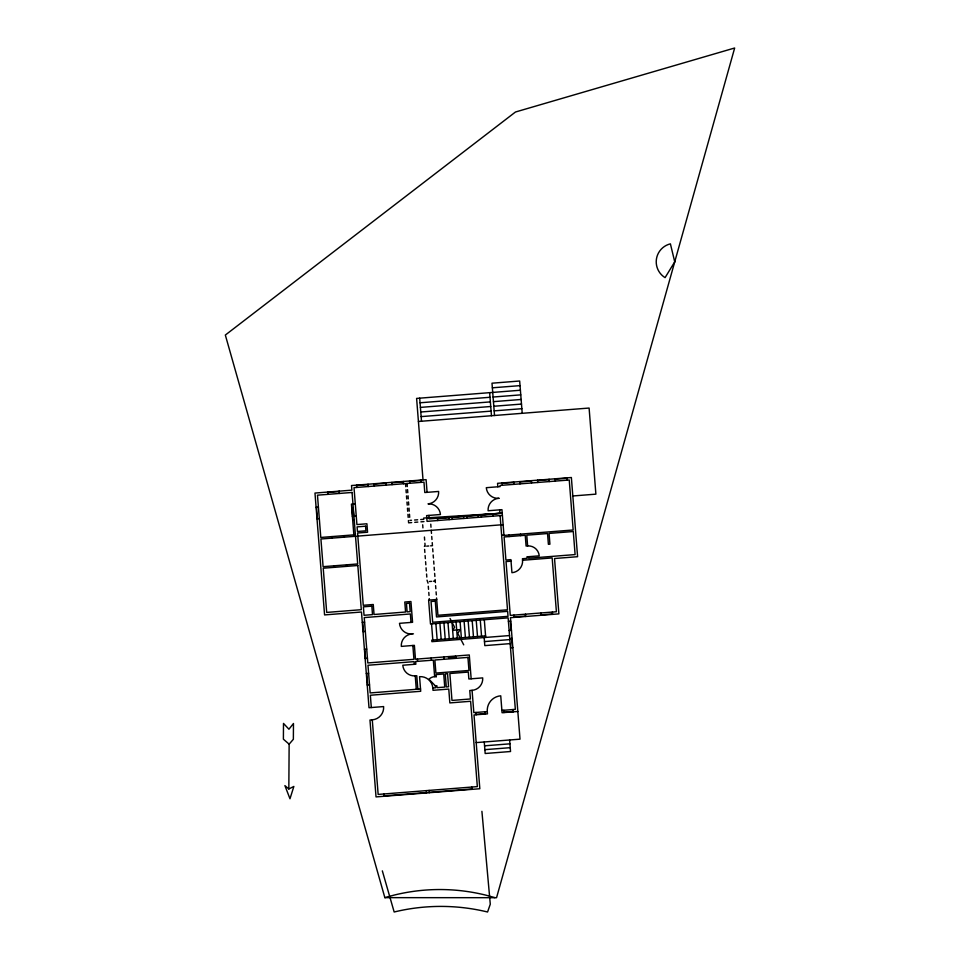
<?xml version="1.0" encoding="UTF-8"?>
<svg xmlns="http://www.w3.org/2000/svg" width="960" height="960" viewBox="0 0 960 960"><rect width="100%" height="100%" fill="white"/><g stroke="black" fill="none" stroke-linecap="round" stroke-linejoin="round"><path stroke-width="1.44" d="M288.828 788.964L284.904 785.616L289.98 798.768L293.856 786.444L288.828 788.964L289.14 744.168L293.364 739.272L293.472 723.492L288.936 729.228L283.5 723.42L283.392 739.2L289.14 744.168M384.852 897.648L496.56 897.696L734.664 48L515.472 112.008L225.336 335.052L384.852 897.648L393.816 895.176A190.968 190.968 0 0 1 485.928 895.176L494.892 897.648M492.36 387.804L520.032 385.632M520.404 390.24L416.604 398.412L423.024 479.904M420.048 402.78L490.008 397.272M493.08 397.032L520.764 394.86M420.408 407.4L490.368 401.892M493.452 401.652L521.124 399.468M420.768 412.008L490.74 406.5M493.812 406.26L521.484 404.076M421.14 416.616L491.1 411.12M494.172 410.868L521.856 408.696M418.428 421.476L589.104 408.048L595.884 494.148L572.82 495.972M356.544 485.52L368.076 484.62M374.232 484.128L385.764 483.228M391.92 482.736L403.452 481.836M409.596 481.344L421.128 480.444M327.696 492.432L339.228 491.532M502.2 483.348L513.732 482.436M519.876 481.956L531.42 481.044M537.564 480.564L549.096 479.652M555.252 479.172L566.784 478.26M355.284 503.808L351.432 504.108L353.856 534.864M316.104 507.276L318.408 507.096M498.732 498.312A11.568 11.568 0 0 0 488.112 510.756L501.948 509.664L503.976 535.428L573.168 529.98L569.244 480L500.04 485.448L500.136 486.6L486.3 487.692A11.568 11.568 0 0 0 498.732 498.312L499.116 498.288M317.004 518.808L319.308 518.628M352.404 516.408L356.244 516.108M409.968 520.392L411.504 520.272M414.576 520.02L417.648 519.78M420.72 519.54L423.804 519.3M437.484 518.604L449.016 517.704M452.088 517.464L463.62 516.552M466.692 516.312L478.224 515.4M481.296 515.16L492.828 514.248M411.684 522.576L408.612 522.816L408.42 520.512M414.756 522.336L417.828 522.084M420.912 521.844L423.984 521.604M502.404 515.436L427.056 521.364L426.6 515.592L440.448 514.512A11.568 11.568 0 0 0 428.004 503.88A11.568 11.568 0 0 0 438.624 491.448L424.788 492.528L423.972 482.148L354.012 487.656L356.916 524.568L366.912 523.776L367.572 532.236L357.576 533.016L363.264 605.292L373.26 604.5L374.052 614.496L405.564 612.012L404.784 602.028L410.928 601.536L412.572 622.296L399.492 623.328A11.568 11.568 0 0 0 411.936 633.948L413.472 633.828M503.124 524.664L320.916 539.004L323.1 566.676L357.696 563.952L355.512 536.28M501.636 535.224L503.952 535.044M424.38 546.324L425.148 546.264L424.908 543.192M426.684 546.144L428.808 545.976M430.62 545.844L432.456 545.688L432.216 542.616M522.564 560.268L522.444 558.72L527.052 558.36L526.932 556.824L539.232 555.852A10.8 10.8 0 0 0 527.628 545.94L526.092 546.06L525.24 535.296L504.096 536.964L505.908 560.028L510.912 559.632L511.944 572.7A11.568 11.568 0 0 0 522.564 560.268L552.168 557.928L556.404 611.748L510.264 615.384L506.028 561.564L511.032 561.168M429.468 581.508L431.58 581.352M433.392 581.208L435.24 581.064M436.692 599.508L428.616 600.144L430.488 623.976L508.14 617.868L515.34 709.356L501.888 710.424M362.292 622.38L364.596 622.2M514.044 617.016L525.576 616.116M540.96 614.904L552.492 613.992M363.012 631.608L365.328 631.428M508.416 621.324L510.72 621.144M509.148 630.552L511.452 630.372M485.58 635.892L431.76 640.128L431.88 641.664L509.532 635.556M364.404 649.296L366.72 649.116M509.784 638.628L512.088 638.448M484.488 641.58L509.856 639.588M510.168 643.62L484.8 645.624L484.164 637.548M365.136 658.524L367.44 658.344M510.504 647.856L512.808 647.676M455.832 656.892L448.404 657.48L455.88 657.468M366.312 673.512L368.616 673.332M371.316 707.544L370.344 695.244L420.708 691.284L419.556 676.668A12.336 12.336 0 0 1 432.828 688.008L435.516 687.792L435.36 685.872L428.964 679.188A9.252 9.252 0 0 1 434.64 676.644L433.332 660.12L415.656 661.512L415.86 664.2L402.792 665.232A11.568 11.568 0 0 0 415.236 675.852L416.772 675.732L417.828 689.184M434.64 676.644L436.176 676.524M367.224 685.044L369.528 684.864M435.36 685.872L436.896 685.752L437.052 687.672L444.744 687.072L443.712 673.992L436.02 674.604L436.2 676.908M420.528 688.968L370.164 692.94L367.98 665.256L414.12 661.632L414.324 664.32M472.068 690.336L469.764 690.516L470.436 698.976L451.98 700.428L449.868 673.512L468.312 672.06L468.864 678.984L482.7 677.892A11.568 11.568 0 0 1 472.068 690.336L473.832 712.632L487.284 711.564A14.652 14.652 0 0 1 500.736 695.808L502.068 712.728L517.836 711.48M427.092 492.348L426.096 479.664L351.516 485.532L351.888 490.152L314.976 493.056L324.576 614.916L361.476 612.012L369.012 707.724L383.616 706.572A12.336 12.336 0 0 1 372.276 719.844L369.972 720.024L376.032 796.908L479.82 788.736L474.012 714.936L487.464 713.88L487.284 711.564M476.088 714.384L485.316 713.652M503.964 712.188L513.192 711.468M476.184 742.608L520.008 739.164L510.456 617.688L558.888 613.872L554.532 558.516L577.596 556.704L571.368 477.516L497.556 483.324L497.832 486.78M484.56 745.824L509.94 743.82M484.86 749.664L510.24 747.672M383.88 795.9L426.552 792.552M429.24 792.336L471.912 788.976M423.672 518.052L502.224 513.204L478.2 515.016L478.38 517.32M450.048 618.492L454.584 627.24L452.652 630.372L460.104 629.568L457.8 633.456L463.716 644.844M382.332 870.852L394.164 912A197.88 197.88 0 0 1 487.572 912L490.284 904.188L481.908 811.32M566.748 477.876L566.928 480.18M555.216 478.788L555.396 481.092M549.072 479.268L549.252 481.572M552.336 612.072L552.516 614.376M537.54 480.18L537.72 482.484M531.384 480.66L531.564 482.964M540.804 612.972L540.984 615.288M522.216 413.304L519.672 381.012L492 383.196L494.532 415.488M527.628 545.94L526.776 535.176L547.536 533.544L548.388 544.308L549.924 544.188L549.072 533.424L573.288 531.516L575.112 554.58L528.588 558.24L528.468 556.704M519.852 481.572L520.032 483.876M520.512 534.12L520.632 535.656M525.432 614.184L525.612 616.5M513.696 482.052L513.888 484.356M508.968 535.032L509.1 536.568M513.9 615.096L514.08 617.4M502.164 482.964L502.356 485.268M510.336 621.18L511.068 630.408M511.704 638.472L512.424 647.7M499.644 509.844L499.92 513.312L429.18 518.88L428.916 515.412M500.1 515.616L507.504 609.792L437.928 615.276L436.572 597.972M489.648 392.664L491.46 415.728M513.036 709.536L513.216 711.852M492.804 513.864L492.984 516.18M509.628 739.98L510.54 751.512L485.172 753.504L484.26 741.972M503.808 710.268L504 712.572M481.272 514.788L481.452 517.08M484.308 619.74L485.7 637.428M480.276 620.064L481.548 636.204M485.172 711.732L485.352 714.036M476.232 620.376L477.504 636.528M466.668 515.928L466.848 518.232M472.2 620.7L473.472 636.84M463.584 516.168L463.764 518.472M475.944 712.464L476.124 714.768M468.168 621.012L469.44 637.164M471.168 678.804L469.284 654.96L415.476 659.196L414.384 645.36L401.316 646.392A11.568 11.568 0 0 1 411.936 633.948M464.124 621.336L465.396 637.476M452.052 517.08L452.232 519.384M460.092 621.648L461.364 637.8M471.756 787.056L471.936 789.36M448.98 517.32L449.16 519.624M456.06 621.972L457.332 638.112M455.448 656.052L455.628 658.356M452.016 622.296L453.288 638.436M447.984 622.608L449.256 638.748M437.448 518.22L437.628 520.536M443.952 622.92L445.212 639.072M443.916 656.964L444.096 659.268M439.908 623.244L441.18 639.384M430.764 524.172L431.004 527.244M431.244 530.316L431.484 533.388M431.724 536.472L431.964 539.544M432.696 548.772L432.936 551.844M433.176 554.916L433.428 558M433.668 561.072L433.908 564.144M434.148 567.216L434.388 570.3M434.628 573.372L434.88 576.444M435.12 579.516L435.36 582.6M435.6 585.672L435.84 588.744M436.08 591.828L436.332 594.9M419.688 398.172L421.5 421.236M435.876 623.556L437.148 639.708M421.104 480.06L421.284 482.364M431.544 623.892L432.816 640.044M424.428 537.048L424.668 540.12M428.052 583.176L427.044 580.152M428.292 586.248L428.544 589.32M428.784 592.392L429.024 595.476M429.264 598.548L429.384 600.084M422.688 524.796L422.928 527.88M424.62 549.408L424.86 552.48M425.112 555.552L425.352 558.624M425.592 561.708L425.832 564.78M426.072 567.852L426.312 570.936M426.564 574.008L426.804 577.08M431.232 657.96L431.412 660.264M432.828 688.008L433.008 690.312L448.764 689.076L449.856 702.912L470.616 701.28L477.336 786.612L378.156 794.424L372.276 719.844M409.572 480.96L409.752 483.276M407.052 483.48L407.304 486.564M407.544 489.636L407.784 492.708M408.024 495.78L408.264 498.864M408.504 501.936L408.756 505.008M408.996 508.092L409.236 511.164M409.476 514.236L409.716 517.308M405.516 483.6L405.768 486.684M406.008 489.756L406.248 492.828M406.488 495.912L406.728 498.984M406.968 502.056L407.22 505.128M407.46 508.212L407.7 511.284M407.94 514.356L408.18 517.428M429.084 790.416L429.264 792.72M403.416 481.452L403.596 483.756M417.396 659.052L417.576 661.356M426.396 790.62L426.576 792.912M411.024 622.416L410.364 613.956L364.236 617.592L367.8 662.952L413.94 659.316L412.848 645.48M415.236 675.852L416.292 689.304M391.884 482.352L392.064 484.668M385.728 482.844L385.92 485.148M374.196 483.744L374.388 486.06M368.052 484.236L368.232 486.54M383.724 793.98L383.904 796.284M356.52 485.136L356.7 487.452M362.676 622.356L363.396 631.584M364.788 649.26L365.52 658.488M366.696 673.488L367.608 685.02M353.748 516.3L353.088 507.924L351.936 508.02L352.596 516.396M354.036 519.96L352.884 520.056M344.244 535.62L344.364 537.156M346.548 564.828L346.668 566.364M339.192 491.148L339.384 493.452M331.944 536.58L332.064 538.128M334.248 565.8L334.368 567.336M327.66 492.048L327.852 494.364M316.488 507.24L317.388 518.772M674.736 261.852L665.076 277.632A18.504 18.504 0 0 1 670.404 243.852L674.736 261.852M352.068 492.456L317.472 495.18L320.796 537.456L355.392 534.744L352.068 492.456M365.556 526.2L357.096 526.872L357.456 531.48L365.916 530.82L365.556 526.2M357.816 565.488L323.22 568.212L326.7 612.42L361.296 609.696L357.816 565.488M371.844 606.168L363.384 606.828L364.056 615.288L372.504 614.616L371.844 606.168M409.512 603.192L406.44 603.444L407.112 611.892L410.184 611.652L409.512 603.192M435.276 601.176L431.04 601.5L432.684 622.26L508.02 616.332L507.636 611.34L436.512 616.932L435.276 601.176M467.928 657.396L434.88 660L435.9 673.068L468.96 670.464L467.928 657.396M447.552 673.692L445.248 673.872L446.28 686.952L448.584 686.76L447.552 673.692"/></g></svg>
